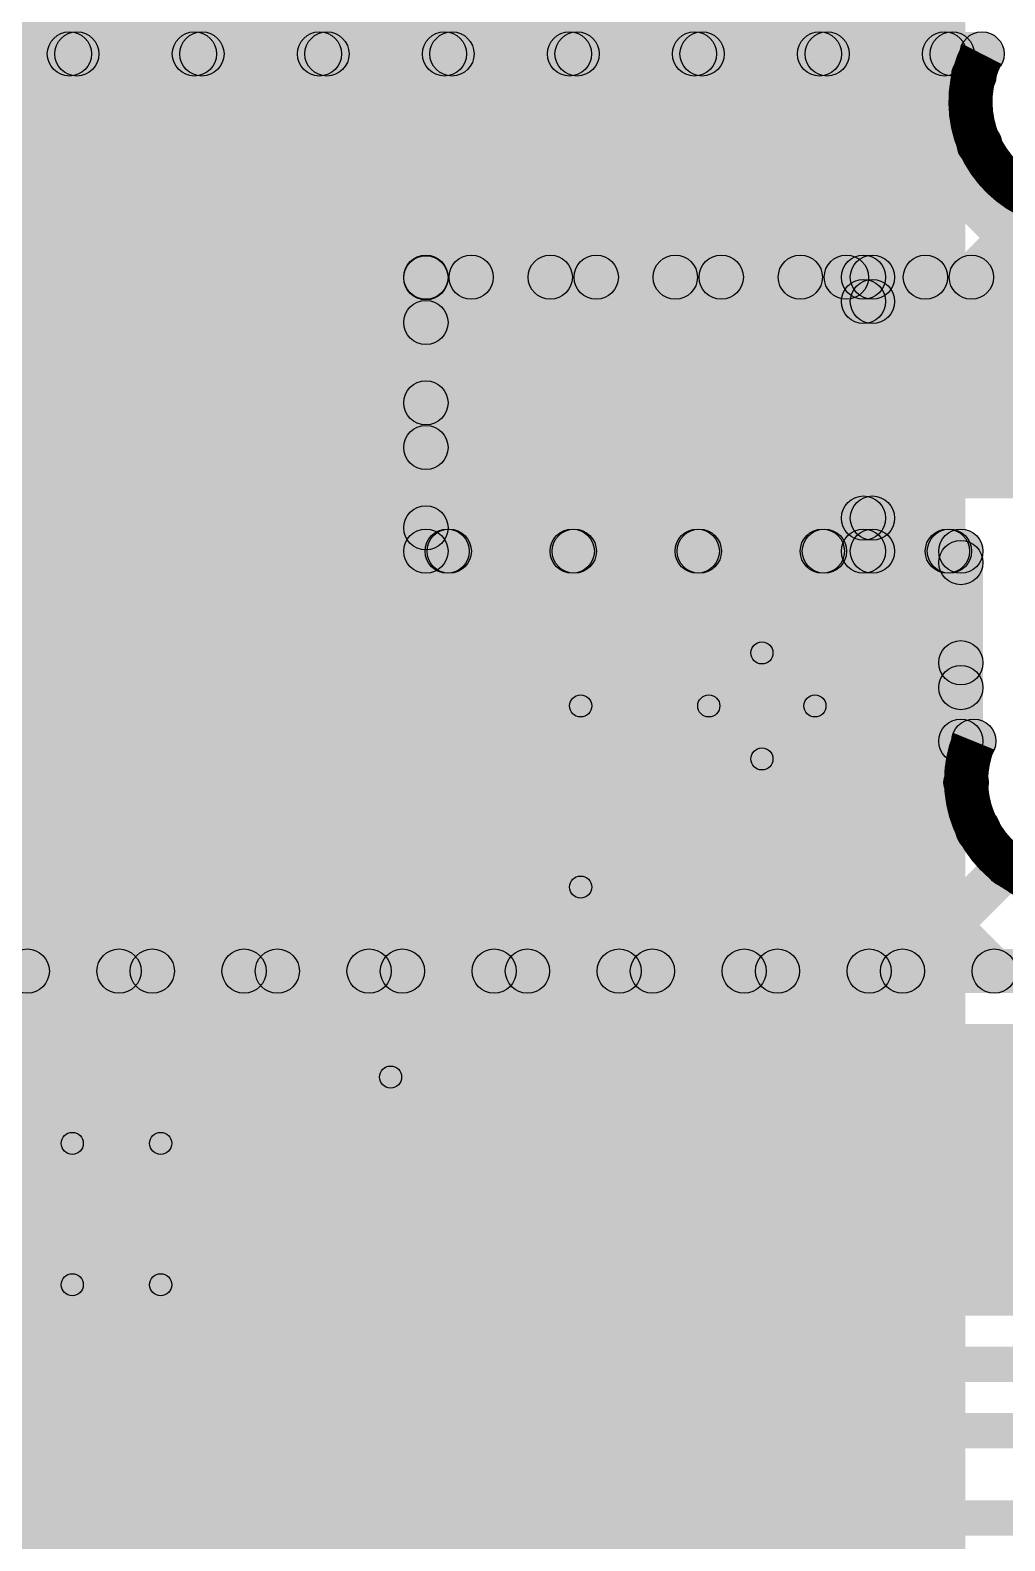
# Model space of a CAD drawing. Header units: millimetres. Extents: x -0.08 to 3.07, y -0.08 to 2.73.
# Drawn here: x 2.0165 to 2.2369, y 1.7051 to 2.0469 of the extents above; entities that cross this region are included whole.
import ezdxf

# ---------------------------------------------------------------- set-up
doc = ezdxf.new("R2010")
doc.units = ezdxf.units.MM
doc.header["$MEASUREMENT"] = 0
for name, color, linetype in [('BottomLayer', 5, 'Continuous'), ('BottomPaste', 16, 'Continuous'), ('BottomSolder', 6, 'Continuous'), ('TopLayer', 1, 'Continuous'), ('TopOverlay', 2, 'Continuous'), ('TopPaste', 8, 'Continuous'), ('TopSolder', 216, 'Continuous'), ('ViaHoleLayer', 16, 'Continuous')]:
    doc.layers.add(name, color=color, linetype=linetype)

# ---------------------------------------------------------------- blocks, each defined once
blk = doc.blocks.new('C___0402_28')
at = {"layer": 'TopLayer'}
for points in [[(-0.0275, -0.0125), (-0.0275, 0.0125), (-0.0095, 0.0125), (-0.0095, -0.0125)], [(0.0095, -0.0125), (0.0095, 0.0125), (0.0275, 0.0125), (0.0275, -0.0125)]]:
    blk.add_hatch(color=1, dxfattribs=at).paths.add_polyline_path(points)
at = {"layer": 'TopOverlay'}
h = blk.add_hatch(color=2, dxfattribs=at)
edge = h.paths.add_edge_path()
edge.add_arc((-0.031, 0.016), 0.0025, 0, 360)
h = blk.add_hatch(color=2, dxfattribs=at)
edge = h.paths.add_edge_path()
edge.add_arc((-0.031, 0.016), 0.0025, 0, 360)
for points in [[(-0.011, 0.0185), (-0.011, 0.0135), (-0.031, 0.0135), (-0.031, 0.0185)], [(0.031, 0.0185), (0.031, 0.0135), (0.011, 0.0135), (0.011, 0.0185)], [(-0.0335, 0.016), (-0.0285, 0.016), (-0.0285, -0.016), (-0.0335, -0.016)], [(0.0285, 0.016), (0.0335, 0.016), (0.0335, -0.016), (0.0285, -0.016)], [(-0.011, -0.0135), (-0.011, -0.0185), (-0.031, -0.0185), (-0.031, -0.0135)], [(0.031, -0.0135), (0.031, -0.0185), (0.011, -0.0185), (0.011, -0.0135)]]:
    blk.add_hatch(color=2, dxfattribs=at).paths.add_polyline_path(points)
h = blk.add_hatch(color=2, dxfattribs=at)
edge = h.paths.add_edge_path()
edge.add_arc((-0.011, 0.016), 0.0025, 0, 360)
h = blk.add_hatch(color=2, dxfattribs=at)
edge = h.paths.add_edge_path()
edge.add_arc((0.011, 0.016), 0.0025, 0, 360)
h = blk.add_hatch(color=2, dxfattribs=at)
edge = h.paths.add_edge_path()
edge.add_arc((0.031, 0.016), 0.0025, 0, 360)
h = blk.add_hatch(color=2, dxfattribs=at)
edge = h.paths.add_edge_path()
edge.add_arc((0.031, 0.016), 0.0025, 0, 360)
h = blk.add_hatch(color=2, dxfattribs=at)
edge = h.paths.add_edge_path()
edge.add_arc((-0.031, -0.016), 0.0025, 0, 360)
h = blk.add_hatch(color=2, dxfattribs=at)
edge = h.paths.add_edge_path()
edge.add_arc((-0.031, -0.016), 0.0025, 0, 360)
h = blk.add_hatch(color=2, dxfattribs=at)
edge = h.paths.add_edge_path()
edge.add_arc((-0.011, -0.016), 0.0025, 0, 360)
h = blk.add_hatch(color=2, dxfattribs=at)
edge = h.paths.add_edge_path()
edge.add_arc((0.011, -0.016), 0.0025, 0, 360)
h = blk.add_hatch(color=2, dxfattribs=at)
edge = h.paths.add_edge_path()
edge.add_arc((0.031, -0.016), 0.0025, 0, 360)
h = blk.add_hatch(color=2, dxfattribs=at)
edge = h.paths.add_edge_path()
edge.add_arc((0.031, -0.016), 0.0025, 0, 360)
at = {"layer": 'TopPaste'}
for points in [[(-0.0275, -0.0125), (-0.0275, 0.0125), (-0.0095, 0.0125), (-0.0095, -0.0125)], [(0.0095, -0.0125), (0.0095, 0.0125), (0.0275, 0.0125), (0.0275, -0.0125)]]:
    blk.add_hatch(color=8, dxfattribs=at).paths.add_polyline_path(points)
at = {"layer": 'TopSolder'}
for points in [[(-0.02986, -0.01486), (-0.02986, 0.01486), (-0.00714, 0.01486), (-0.00714, -0.01486)], [(0.00714, -0.01486), (0.00714, 0.01486), (0.02986, 0.01486), (0.02986, -0.01486)]]:
    blk.add_hatch(color=216, dxfattribs=at).paths.add_polyline_path(points)
at = {"layer": 'TopOverlay'}
for centre in [(-0.031, 0.016), (-0.031, 0.016), (-0.011, 0.016), (0.011, 0.016), (0.031, 0.016), (0.031, 0.016), (-0.031, -0.016), (-0.031, -0.016), (-0.011, -0.016), (0.011, -0.016), (0.031, -0.016), (0.031, -0.016)]:
    blk.add_circle(centre, 0.0025, dxfattribs=at)
blk = doc.blocks.new('UWX1E101MCL1GB_29')
at = {"layer": 'TopLayer'}
blk.add_hatch(color=1, dxfattribs=at).paths.add_polyline_path([(-0.03937, 0.06496), (-0.03937, -0.06496), (-0.24803, -0.06496), (-0.24803, 0.06496)])
at = {"layer": 'TopOverlay'}
for points in [[(-0.12577, 0.17177), (-0.12223, 0.16823), (-0.16523, 0.12523), (-0.16877, 0.12877)], [(0.168, 0.1725), (0.168, 0.1675), (-0.124, 0.1675), (-0.124, 0.1725)], [(-0.1695, 0.127), (-0.1645, 0.127), (-0.1645, 0.086), (-0.1695, 0.086)], [(-0.2105, 0.098), (-0.2055, 0.098), (-0.2055, 0.074), (-0.2105, 0.074)], [(-0.196, 0.0885), (-0.196, 0.0835), (-0.22, 0.0835), (-0.22, 0.0885)]]:
    blk.add_hatch(color=2, dxfattribs=at).paths.add_polyline_path(points)
h = blk.add_hatch(color=2, dxfattribs=at)
edge = h.paths.add_edge_path()
edge.add_arc((-0.124, 0.17), 0.0025, 0, 360)
h = blk.add_hatch(color=2, dxfattribs=at)
edge = h.paths.add_edge_path()
edge.add_arc((-0.124, 0.17), 0.0025, 0, 360)
h = blk.add_hatch(color=2, dxfattribs=at)
edge = h.paths.add_edge_path()
edge.add_arc((-0.167, 0.127), 0.0025, 0, 360)
h = blk.add_hatch(color=2, dxfattribs=at)
edge = h.paths.add_edge_path()
edge.add_arc((-0.167, 0.127), 0.0025, 0, 360)
h = blk.add_hatch(color=2, dxfattribs=at)
edge = h.paths.add_edge_path()
edge.add_arc((-0.208, 0.098), 0.0025, 0, 360)
h = blk.add_hatch(color=2, dxfattribs=at)
edge = h.paths.add_edge_path()
edge.add_arc((-0.22, 0.086), 0.0025, 0, 360)
h = blk.add_hatch(color=2, dxfattribs=at)
edge = h.paths.add_edge_path()
edge.add_arc((-0.196, 0.086), 0.0025, 0, 360)
h = blk.add_hatch(color=2, dxfattribs=at)
edge = h.paths.add_edge_path()
edge.add_arc((-0.167, 0.086), 0.0025, 0, 360)
h = blk.add_hatch(color=2, dxfattribs=at)
edge = h.paths.add_edge_path()
edge.add_arc((-0.208, 0.074), 0.0025, 0, 360)
at = {"layer": 'TopPaste'}
blk.add_hatch(color=8, dxfattribs=at).paths.add_polyline_path([(-0.03937, 0.06496), (-0.03937, -0.06496), (-0.24803, -0.06496), (-0.24803, 0.06496)])
at = {"layer": 'TopSolder'}
blk.add_hatch(color=216, dxfattribs=at).paths.add_polyline_path([(-0.03537, 0.06896), (-0.03537, -0.06896), (-0.25203, -0.06896), (-0.25203, 0.06896)])
at = {"layer": 'TopOverlay'}
for centre in [(-0.124, 0.17), (-0.124, 0.17), (-0.167, 0.127), (-0.167, 0.127), (-0.208, 0.098), (-0.22, 0.086), (-0.196, 0.086), (-0.167, 0.086), (-0.208, 0.074)]:
    blk.add_circle(centre, 0.0025, dxfattribs=at)
blk = doc.blocks.new('C___0402_B_114')
at = {"layer": 'BottomLayer'}
for points in [[(-0.0095, 0.0125), (-0.0095, -0.0125), (-0.0275, -0.0125), (-0.0275, 0.0125)], [(0.0275, 0.0125), (0.0275, -0.0125), (0.0095, -0.0125), (0.0095, 0.0125)]]:
    blk.add_hatch(color=5, dxfattribs=at).paths.add_polyline_path(points)
at = {"layer": 'BottomPaste'}
for points in [[(-0.0095, 0.0125), (-0.0095, -0.0125), (-0.0275, -0.0125), (-0.0275, 0.0125)], [(0.0275, 0.0125), (0.0275, -0.0125), (0.0095, -0.0125), (0.0095, 0.0125)]]:
    blk.add_hatch(color=16, dxfattribs=at).paths.add_polyline_path(points)
at = {"layer": 'BottomSolder'}
for points in [[(-0.00714, 0.01486), (-0.00714, -0.01486), (-0.02986, -0.01486), (-0.02986, 0.01486)], [(0.02986, 0.01486), (0.02986, -0.01486), (0.00714, -0.01486), (0.00714, 0.01486)]]:
    blk.add_hatch(color=6, dxfattribs=at).paths.add_polyline_path(points)

msp = doc.modelspace()

# ---------------------------------------------------------------- hatches: boundary and pattern name
at = {"layer": 'BottomLayer'}
for points in [[(1.74414, 2.03652), (1.74414, 2.04652), (2.2318, 2.04652), (2.2318, 2.03652)], [(1.82137, 1.83046), (1.8143, 1.83754), (2.02181, 2.04505), (2.02888, 2.03798)], [(1.82553, 2.03798), (1.8326, 2.04505), (2.04011, 1.83754), (2.03304, 1.83046)], [(1.84965, 1.83046), (1.84258, 1.83754), (2.0501, 2.04505), (2.05717, 2.03798)], [(1.85381, 2.03798), (1.86088, 2.04505), (2.0684, 1.83754), (2.06133, 1.83046)], [(1.87794, 1.83046), (1.87087, 1.83754), (2.07838, 2.04505), (2.08545, 2.03798)], [(1.88209, 2.03798), (1.88916, 2.04505), (2.09668, 1.83754), (2.08961, 1.83046)], [(1.90622, 1.83046), (1.89915, 1.83754), (2.10667, 2.04505), (2.11374, 2.03798)], [(1.91038, 2.03798), (1.91745, 2.04505), (2.12497, 1.83754), (2.11789, 1.83046)], [(1.93451, 1.83046), (1.92743, 1.83754), (2.13495, 2.04505), (2.14202, 2.03798)], [(1.93866, 2.03798), (1.94573, 2.04505), (2.15325, 1.83754), (2.14618, 1.83046)], [(1.96695, 2.03798), (1.97402, 2.04505), (2.18153, 1.83754), (2.17446, 1.83046)], [(1.99523, 2.03798), (2.0023, 2.04505), (2.10954, 1.93782), (2.10246, 1.93075)], [(2.02352, 2.03798), (2.03059, 2.04505), (2.10954, 1.9661), (2.10246, 1.95903)], [(2.0518, 2.03798), (2.05887, 2.04505), (2.10954, 1.99439), (2.10246, 1.98732)], [(2.08008, 2.03798), (2.08716, 2.04505), (2.13767, 1.99454), (2.1306, 1.98746)], [(2.10837, 2.03798), (2.11544, 2.04505), (2.16596, 1.99454), (2.15888, 1.98746)], [(2.11979, 1.98746), (2.11272, 1.99454), (2.16323, 2.04505), (2.17031, 2.03798)], [(2.13665, 2.03798), (2.14372, 2.04505), (2.19424, 1.99454), (2.18717, 1.98746)], [(2.14807, 1.98746), (2.141, 1.99454), (2.19152, 2.04505), (2.19859, 2.03798)], [(2.16494, 2.03798), (2.17201, 2.04505), (2.22252, 1.99454), (2.21545, 1.98746)], [(2.17636, 1.98746), (2.16929, 1.99454), (2.2198, 2.04505), (2.22687, 2.03798)], [(2.19322, 2.03798), (2.20029, 2.04505), (2.25081, 1.99454), (2.24374, 1.98746)], [(2.22151, 2.03798), (2.22858, 2.04505), (2.23348, 2.04015), (2.22641, 2.03308)], [(2.20464, 1.98746), (2.19757, 1.99454), (2.22767, 2.02463), (2.23474, 2.01756)], [(2.23293, 1.98746), (2.22586, 1.99454), (2.2427, 2.01138), (2.24977, 2.00431)], [(2.106, 1.986), (2.106, 1.996), (2.205, 1.996), (2.205, 1.986)], [(2.207, 1.986), (2.207, 1.996), (2.293, 1.996), (2.293, 1.986)], [(2.111, 1.929), (2.101, 1.929), (2.101, 1.991), (2.111, 1.991)], [(2.21, 1.9855), (2.2, 1.9855), (2.2, 1.991), (2.21, 1.991)], [(2.212, 1.9855), (2.202, 1.9855), (2.202, 1.991), (2.212, 1.991)], [(1.96279, 1.83046), (1.95572, 1.83754), (2.10246, 1.98428), (2.10954, 1.97721)], [(2.193, 1.979), (2.118, 1.979), (2.118, 1.941), (2.193, 1.941)], [(2.219, 1.941), (2.281, 1.941), (2.281, 1.979), (2.219, 1.979)], [(1.99107, 1.83046), (1.984, 1.83754), (2.10246, 1.956), (2.10954, 1.94893)], [(2.10246, 1.93075), (2.10954, 1.93782), (2.11482, 1.93254), (2.10775, 1.92546)], [(2.21, 1.929), (2.2, 1.929), (2.2, 1.9365), (2.21, 1.9365)], [(2.212, 1.929), (2.202, 1.929), (2.202, 1.9365), (2.212, 1.9365)], [(2.01936, 1.83046), (2.01229, 1.83754), (2.10729, 1.93254), (2.11436, 1.92546)], [(2.04764, 1.83046), (2.04057, 1.83754), (2.13557, 1.93254), (2.14264, 1.92546)], [(2.07593, 1.83046), (2.06886, 1.83754), (2.16386, 1.93254), (2.17093, 1.92546)], [(2.10421, 1.83046), (2.09714, 1.83754), (2.19214, 1.93254), (2.19921, 1.92546)], [(2.106, 1.924), (2.106, 1.934), (2.205, 1.934), (2.205, 1.924)], [(2.10775, 1.92546), (2.11482, 1.93254), (2.20982, 1.83754), (2.20275, 1.83046)], [(2.1325, 1.83046), (2.12542, 1.83754), (2.22042, 1.93254), (2.2275, 1.92546)], [(2.13603, 1.92546), (2.1431, 1.93254), (2.2381, 1.83754), (2.23103, 1.83046)], [(2.16432, 1.92546), (2.17139, 1.93254), (2.23445, 1.86947), (2.22738, 1.8624)], [(2.1926, 1.92546), (2.19967, 1.93254), (2.23054, 1.90167), (2.22346, 1.8946)], [(2.207, 1.924), (2.207, 1.934), (2.227, 1.934), (2.227, 1.924)], [(2.22088, 1.92546), (2.22796, 1.93254), (2.23054, 1.92996), (2.22346, 1.92288)], [(2.232, 1.886), (2.222, 1.886), (2.222, 1.929), (2.232, 1.929)], [(2.16078, 1.83046), (2.15371, 1.83754), (2.22346, 1.90729), (2.23054, 1.90022)], [(2.18906, 1.83046), (2.18199, 1.83754), (2.22466, 1.8802), (2.23173, 1.87313)], [(2.21735, 1.83046), (2.21028, 1.83754), (2.23421, 1.86146), (2.24128, 1.85439)], [(1.754, 1.829), (1.754, 1.839), (2.387, 1.839), (2.387, 1.829)], [(1.766, 1.756), (2.47, 1.756), (2.47, 1.822), (1.766, 1.822)], [(1.70211, 1.741), (1.70211, 1.749), (2.52556, 1.749), (2.52556, 1.741)], [(1.666, 1.726), (1.666, 1.734), (2.53177, 1.734), (2.53177, 1.726)], [(1.49881, 1.70622), (1.49881, 1.71422), (2.59722, 1.71422), (2.59722, 1.70622)]]:
    msp.add_hatch(color=5, dxfattribs=at).paths.add_polyline_path(points)
h = msp.add_hatch(color=5, dxfattribs=at)
edge = h.paths.add_edge_path()
edge.add_arc((2.02535, 2.04152), 0.005, 0, 360)
h = msp.add_hatch(color=5, dxfattribs=at)
edge = h.paths.add_edge_path()
edge.add_arc((2.02705, 2.04152), 0.005, 0, 360)
h = msp.add_hatch(color=5, dxfattribs=at)
edge = h.paths.add_edge_path()
edge.add_arc((2.05363, 2.04152), 0.005, 0, 360)
h = msp.add_hatch(color=5, dxfattribs=at)
edge = h.paths.add_edge_path()
edge.add_arc((2.05534, 2.04152), 0.005, 0, 360)
h = msp.add_hatch(color=5, dxfattribs=at)
edge = h.paths.add_edge_path()
edge.add_arc((2.08192, 2.04152), 0.005, 0, 360)
h = msp.add_hatch(color=5, dxfattribs=at)
edge = h.paths.add_edge_path()
edge.add_arc((2.08362, 2.04152), 0.005, 0, 360)
h = msp.add_hatch(color=5, dxfattribs=at)
edge = h.paths.add_edge_path()
edge.add_arc((2.1102, 2.04152), 0.005, 0, 360)
h = msp.add_hatch(color=5, dxfattribs=at)
edge = h.paths.add_edge_path()
edge.add_arc((2.1119, 2.04152), 0.005, 0, 360)
h = msp.add_hatch(color=5, dxfattribs=at)
edge = h.paths.add_edge_path()
edge.add_arc((2.13849, 2.04152), 0.005, 0, 360)
h = msp.add_hatch(color=5, dxfattribs=at)
edge = h.paths.add_edge_path()
edge.add_arc((2.14019, 2.04152), 0.005, 0, 360)
h = msp.add_hatch(color=5, dxfattribs=at)
edge = h.paths.add_edge_path()
edge.add_arc((2.16677, 2.04152), 0.005, 0, 360)
h = msp.add_hatch(color=5, dxfattribs=at)
edge = h.paths.add_edge_path()
edge.add_arc((2.16847, 2.04152), 0.005, 0, 360)
h = msp.add_hatch(color=5, dxfattribs=at)
edge = h.paths.add_edge_path()
edge.add_arc((2.19505, 2.04152), 0.005, 0, 360)
h = msp.add_hatch(color=5, dxfattribs=at)
edge = h.paths.add_edge_path()
edge.add_arc((2.19676, 2.04152), 0.005, 0, 360)
h = msp.add_hatch(color=5, dxfattribs=at)
edge = h.paths.add_edge_path()
edge.add_arc((2.22334, 2.04152), 0.005, 0, 360)
h = msp.add_hatch(color=5, dxfattribs=at)
edge = h.paths.add_edge_path()
edge.add_arc((2.22504, 2.04152), 0.005, 0, 360)
h = msp.add_hatch(color=5, dxfattribs=at)
edge = h.paths.add_edge_path()
edge.add_arc((2.2318, 2.04152), 0.005, 0, 360)
h = msp.add_hatch(color=5, dxfattribs=at)
edge = h.paths.add_edge_path()
edge.add_arc((2.2318, 2.04152), 0.005, 0, 360)
h = msp.add_hatch(color=5, dxfattribs=at)
edge = h.paths.add_edge_path()
edge.add_arc((2.22994, 2.03661), 0.005, 0, 360)
h = msp.add_hatch(color=5, dxfattribs=at)
edge = h.paths.add_edge_path()
edge.add_arc((2.2312, 2.02109), 0.005, 0, 360)
h = msp.add_hatch(color=5, dxfattribs=at)
edge = h.paths.add_edge_path()
edge.add_arc((2.106, 1.991), 0.005, 0, 360)
h = msp.add_hatch(color=5, dxfattribs=at)
edge = h.paths.add_edge_path()
edge.add_arc((2.106, 1.991), 0.005, 0, 360)
h = msp.add_hatch(color=5, dxfattribs=at)
edge = h.paths.add_edge_path()
edge.add_arc((2.106, 1.99085), 0.005, 0, 360)
h = msp.add_hatch(color=5, dxfattribs=at)
edge = h.paths.add_edge_path()
edge.add_arc((2.11625, 1.991), 0.005, 0, 360)
h = msp.add_hatch(color=5, dxfattribs=at)
edge = h.paths.add_edge_path()
edge.add_arc((2.13414, 1.991), 0.005, 0, 360)
h = msp.add_hatch(color=5, dxfattribs=at)
edge = h.paths.add_edge_path()
edge.add_arc((2.14454, 1.991), 0.005, 0, 360)
h = msp.add_hatch(color=5, dxfattribs=at)
edge = h.paths.add_edge_path()
edge.add_arc((2.16242, 1.991), 0.005, 0, 360)
h = msp.add_hatch(color=5, dxfattribs=at)
edge = h.paths.add_edge_path()
edge.add_arc((2.17282, 1.991), 0.005, 0, 360)
h = msp.add_hatch(color=5, dxfattribs=at)
edge = h.paths.add_edge_path()
edge.add_arc((2.1907, 1.991), 0.005, 0, 360)
h = msp.add_hatch(color=5, dxfattribs=at)
edge = h.paths.add_edge_path()
edge.add_arc((2.20111, 1.991), 0.005, 0, 360)
h = msp.add_hatch(color=5, dxfattribs=at)
edge = h.paths.add_edge_path()
edge.add_arc((2.205, 1.991), 0.005, 0, 360)
h = msp.add_hatch(color=5, dxfattribs=at)
edge = h.paths.add_edge_path()
edge.add_arc((2.205, 1.991), 0.005, 0, 360)
h = msp.add_hatch(color=5, dxfattribs=at)
edge = h.paths.add_edge_path()
edge.add_arc((2.207, 1.991), 0.005, 0, 360)
h = msp.add_hatch(color=5, dxfattribs=at)
edge = h.paths.add_edge_path()
edge.add_arc((2.207, 1.991), 0.005, 0, 360)
h = msp.add_hatch(color=5, dxfattribs=at)
edge = h.paths.add_edge_path()
edge.add_arc((2.21899, 1.991), 0.005, 0, 360)
h = msp.add_hatch(color=5, dxfattribs=at)
edge = h.paths.add_edge_path()
edge.add_arc((2.22939, 1.991), 0.005, 0, 360)
h = msp.add_hatch(color=5, dxfattribs=at)
edge = h.paths.add_edge_path()
edge.add_arc((2.205, 1.9855), 0.005, 0, 360)
h = msp.add_hatch(color=5, dxfattribs=at)
edge = h.paths.add_edge_path()
edge.add_arc((2.207, 1.9855), 0.005, 0, 360)
h = msp.add_hatch(color=5, dxfattribs=at)
edge = h.paths.add_edge_path()
edge.add_arc((2.106, 1.98075), 0.005, 0, 360)
h = msp.add_hatch(color=5, dxfattribs=at)
edge = h.paths.add_edge_path()
edge.add_arc((2.143, 1.961), 0.01181, 0, 360)
h = msp.add_hatch(color=5, dxfattribs=at)
edge = h.paths.add_edge_path()
edge.add_arc((2.106, 1.96257), 0.005, 0, 360)
h = msp.add_hatch(color=5, dxfattribs=at)
edge = h.paths.add_edge_path()
edge.add_arc((2.106, 1.95246), 0.005, 0, 360)
h = msp.add_hatch(color=5, dxfattribs=at)
edge = h.paths.add_edge_path()
edge.add_arc((2.106, 1.93428), 0.005, 0, 360)
h = msp.add_hatch(color=5, dxfattribs=at)
edge = h.paths.add_edge_path()
edge.add_arc((2.106, 1.93428), 0.005, 0, 360)
h = msp.add_hatch(color=5, dxfattribs=at)
edge = h.paths.add_edge_path()
edge.add_arc((2.205, 1.9365), 0.005, 0, 360)
h = msp.add_hatch(color=5, dxfattribs=at)
edge = h.paths.add_edge_path()
edge.add_arc((2.207, 1.9365), 0.005, 0, 360)
h = msp.add_hatch(color=5, dxfattribs=at)
edge = h.paths.add_edge_path()
edge.add_arc((2.106, 1.929), 0.005, 0, 360)
h = msp.add_hatch(color=5, dxfattribs=at)
edge = h.paths.add_edge_path()
edge.add_arc((2.106, 1.929), 0.005, 0, 360)
h = msp.add_hatch(color=5, dxfattribs=at)
edge = h.paths.add_edge_path()
edge.add_arc((2.11082, 1.929), 0.005, 0, 360)
h = msp.add_hatch(color=5, dxfattribs=at)
edge = h.paths.add_edge_path()
edge.add_arc((2.11128, 1.929), 0.005, 0, 360)
h = msp.add_hatch(color=5, dxfattribs=at)
edge = h.paths.add_edge_path()
edge.add_arc((2.11128, 1.929), 0.005, 0, 360)
h = msp.add_hatch(color=5, dxfattribs=at)
edge = h.paths.add_edge_path()
edge.add_arc((2.13911, 1.929), 0.005, 0, 360)
h = msp.add_hatch(color=5, dxfattribs=at)
edge = h.paths.add_edge_path()
edge.add_arc((2.13957, 1.929), 0.005, 0, 360)
h = msp.add_hatch(color=5, dxfattribs=at)
edge = h.paths.add_edge_path()
edge.add_arc((2.16739, 1.929), 0.005, 0, 360)
h = msp.add_hatch(color=5, dxfattribs=at)
edge = h.paths.add_edge_path()
edge.add_arc((2.16785, 1.929), 0.005, 0, 360)
h = msp.add_hatch(color=5, dxfattribs=at)
edge = h.paths.add_edge_path()
edge.add_arc((2.19568, 1.929), 0.005, 0, 360)
h = msp.add_hatch(color=5, dxfattribs=at)
edge = h.paths.add_edge_path()
edge.add_arc((2.19614, 1.929), 0.005, 0, 360)
h = msp.add_hatch(color=5, dxfattribs=at)
edge = h.paths.add_edge_path()
edge.add_arc((2.205, 1.929), 0.005, 0, 360)
h = msp.add_hatch(color=5, dxfattribs=at)
edge = h.paths.add_edge_path()
edge.add_arc((2.205, 1.929), 0.005, 0, 360)
h = msp.add_hatch(color=5, dxfattribs=at)
edge = h.paths.add_edge_path()
edge.add_arc((2.207, 1.929), 0.005, 0, 360)
h = msp.add_hatch(color=5, dxfattribs=at)
edge = h.paths.add_edge_path()
edge.add_arc((2.207, 1.929), 0.005, 0, 360)
h = msp.add_hatch(color=5, dxfattribs=at)
edge = h.paths.add_edge_path()
edge.add_arc((2.22396, 1.929), 0.005, 0, 360)
h = msp.add_hatch(color=5, dxfattribs=at)
edge = h.paths.add_edge_path()
edge.add_arc((2.22442, 1.929), 0.005, 0, 360)
h = msp.add_hatch(color=5, dxfattribs=at)
edge = h.paths.add_edge_path()
edge.add_arc((2.227, 1.929), 0.005, 0, 360)
h = msp.add_hatch(color=5, dxfattribs=at)
edge = h.paths.add_edge_path()
edge.add_arc((2.227, 1.929), 0.005, 0, 360)
h = msp.add_hatch(color=5, dxfattribs=at)
edge = h.paths.add_edge_path()
edge.add_arc((2.227, 1.92642), 0.005, 0, 360)
h = msp.add_hatch(color=5, dxfattribs=at)
edge = h.paths.add_edge_path()
edge.add_arc((2.227, 1.90376), 0.005, 0, 360)
h = msp.add_hatch(color=5, dxfattribs=at)
edge = h.paths.add_edge_path()
edge.add_arc((2.227, 1.89814), 0.005, 0, 360)
h = msp.add_hatch(color=5, dxfattribs=at)
edge = h.paths.add_edge_path()
edge.add_arc((2.227, 1.886), 0.005, 0, 360)
h = msp.add_hatch(color=5, dxfattribs=at)
edge = h.paths.add_edge_path()
edge.add_arc((2.22996, 1.886), 0.005, 0, 360)
h = msp.add_hatch(color=5, dxfattribs=at)
edge = h.paths.add_edge_path()
edge.add_arc((2.22819, 1.87666), 0.005, 0, 360)
h = msp.add_hatch(color=5, dxfattribs=at)
edge = h.paths.add_edge_path()
edge.add_arc((2.23092, 1.86593), 0.005, 0, 360)
h = msp.add_hatch(color=5, dxfattribs=at)
edge = h.paths.add_edge_path()
edge.add_arc((2.23774, 1.85793), 0.005, 0, 360)
h = msp.add_hatch(color=5, dxfattribs=at)
edge = h.paths.add_edge_path()
edge.add_arc((2.24093, 1.85592), 0.005, 0, 360)
h = msp.add_hatch(color=5, dxfattribs=at)
edge = h.paths.add_edge_path()
edge.add_arc((2.01582, 1.834), 0.005, 0, 360)
h = msp.add_hatch(color=5, dxfattribs=at)
edge = h.paths.add_edge_path()
edge.add_arc((2.03658, 1.834), 0.005, 0, 360)
h = msp.add_hatch(color=5, dxfattribs=at)
edge = h.paths.add_edge_path()
edge.add_arc((2.04411, 1.834), 0.005, 0, 360)
h = msp.add_hatch(color=5, dxfattribs=at)
edge = h.paths.add_edge_path()
edge.add_arc((2.06486, 1.834), 0.005, 0, 360)
h = msp.add_hatch(color=5, dxfattribs=at)
edge = h.paths.add_edge_path()
edge.add_arc((2.07239, 1.834), 0.005, 0, 360)
h = msp.add_hatch(color=5, dxfattribs=at)
edge = h.paths.add_edge_path()
edge.add_arc((2.09315, 1.834), 0.005, 0, 360)
h = msp.add_hatch(color=5, dxfattribs=at)
edge = h.paths.add_edge_path()
edge.add_arc((2.10068, 1.834), 0.005, 0, 360)
h = msp.add_hatch(color=5, dxfattribs=at)
edge = h.paths.add_edge_path()
edge.add_arc((2.12143, 1.834), 0.005, 0, 360)
h = msp.add_hatch(color=5, dxfattribs=at)
edge = h.paths.add_edge_path()
edge.add_arc((2.12896, 1.834), 0.005, 0, 360)
h = msp.add_hatch(color=5, dxfattribs=at)
edge = h.paths.add_edge_path()
edge.add_arc((2.14971, 1.834), 0.005, 0, 360)
h = msp.add_hatch(color=5, dxfattribs=at)
edge = h.paths.add_edge_path()
edge.add_arc((2.15724, 1.834), 0.005, 0, 360)
h = msp.add_hatch(color=5, dxfattribs=at)
edge = h.paths.add_edge_path()
edge.add_arc((2.178, 1.834), 0.005, 0, 360)
h = msp.add_hatch(color=5, dxfattribs=at)
edge = h.paths.add_edge_path()
edge.add_arc((2.18553, 1.834), 0.005, 0, 360)
h = msp.add_hatch(color=5, dxfattribs=at)
edge = h.paths.add_edge_path()
edge.add_arc((2.20628, 1.834), 0.005, 0, 360)
h = msp.add_hatch(color=5, dxfattribs=at)
edge = h.paths.add_edge_path()
edge.add_arc((2.21381, 1.834), 0.005, 0, 360)
h = msp.add_hatch(color=5, dxfattribs=at)
edge = h.paths.add_edge_path()
edge.add_arc((2.23457, 1.834), 0.005, 0, 360)
at = {"layer": 'TopLayer'}
for points in [[(2.013, 1.608), (2.228, 1.608), (2.228, 2.56), (2.013, 2.56)], [(2.34365, 1.99), (2.1825, 1.99), (2.1825, 1.974), (2.34365, 1.974)]]:
    msp.add_hatch(color=1, dxfattribs=at).paths.add_polyline_path(points)
h = msp.add_hatch(color=1, dxfattribs=at)
edge = h.paths.add_edge_path()
edge.add_arc((2.143, 1.961), 0.01181, 0, 360)
at = {"layer": 'ViaHoleLayer'}
h = msp.add_hatch(color=16, dxfattribs=at)
edge = h.paths.add_edge_path()
edge.add_arc((2.143, 1.961), 0.00591, 0, 360)

# ---------------------------------------------------------------- linework, layer by layer
at = {"layer": 'BottomLayer', "const_width": 0.01}
for points in [[(2.27681, 2.03067, -1.26951), (2.2318, 2.04152)], [(2.25816, 1.854, -0.620058), (2.22996, 1.886)]]:
    msp.add_lwpolyline(points, format="xyb", dxfattribs=at)
at = {"layer": 'BottomLayer'}
for centre in [(2.02535, 2.04152), (2.02705, 2.04152), (2.05363, 2.04152), (2.05534, 2.04152), (2.08192, 2.04152), (2.08362, 2.04152), (2.1102, 2.04152), (2.1119, 2.04152), (2.13849, 2.04152), (2.14019, 2.04152), (2.16677, 2.04152), (2.16847, 2.04152), (2.19505, 2.04152), (2.19676, 2.04152), (2.22334, 2.04152), (2.22504, 2.04152), (2.2318, 2.04152), (2.2318, 2.04152), (2.22994, 2.03661), (2.2312, 2.02109), (2.106, 1.991), (2.106, 1.991), (2.106, 1.99085), (2.11625, 1.991), (2.13414, 1.991), (2.14454, 1.991), (2.16242, 1.991), (2.17282, 1.991), (2.1907, 1.991), (2.20111, 1.991), (2.205, 1.991), (2.205, 1.991), (2.207, 1.991), (2.207, 1.991), (2.21899, 1.991), (2.22939, 1.991), (2.205, 1.9855), (2.207, 1.9855), (2.106, 1.98075), (2.106, 1.96257), (2.106, 1.95246), (2.106, 1.93428), (2.106, 1.93428), (2.205, 1.9365), (2.207, 1.9365), (2.106, 1.929), (2.106, 1.929), (2.11082, 1.929), (2.11128, 1.929), (2.11128, 1.929), (2.13911, 1.929), (2.13957, 1.929), (2.16739, 1.929), (2.16785, 1.929), (2.19568, 1.929), (2.19614, 1.929), (2.205, 1.929), (2.205, 1.929), (2.207, 1.929), (2.207, 1.929), (2.22396, 1.929), (2.22442, 1.929), (2.227, 1.929), (2.227, 1.929), (2.227, 1.92642), (2.227, 1.90376), (2.227, 1.89814), (2.227, 1.886), (2.22996, 1.886), (2.22819, 1.87666), (2.23092, 1.86593), (2.23774, 1.85793), (2.24093, 1.85592), (2.01582, 1.834), (2.03658, 1.834), (2.04411, 1.834), (2.06486, 1.834), (2.07239, 1.834), (2.09315, 1.834), (2.10068, 1.834), (2.12143, 1.834), (2.12896, 1.834), (2.14971, 1.834), (2.15724, 1.834), (2.178, 1.834), (2.18553, 1.834), (2.20628, 1.834), (2.21381, 1.834), (2.23457, 1.834)]:
    msp.add_circle(centre, 0.005, dxfattribs=at)

# ---------------------------------------------------------------- block references
for name, p, rotation in [('UWX1E101MCL1GB_29', (1.974, 1.98), 180), ('C___0402_B_114', (2.206, 1.961), 360), ('C___0402_28', (2.015, 1.779), 180)]:
    msp.add_blockref(name, p, dxfattribs=dict(rotation=rotation))

doc.saveas('drawing.dxf')
